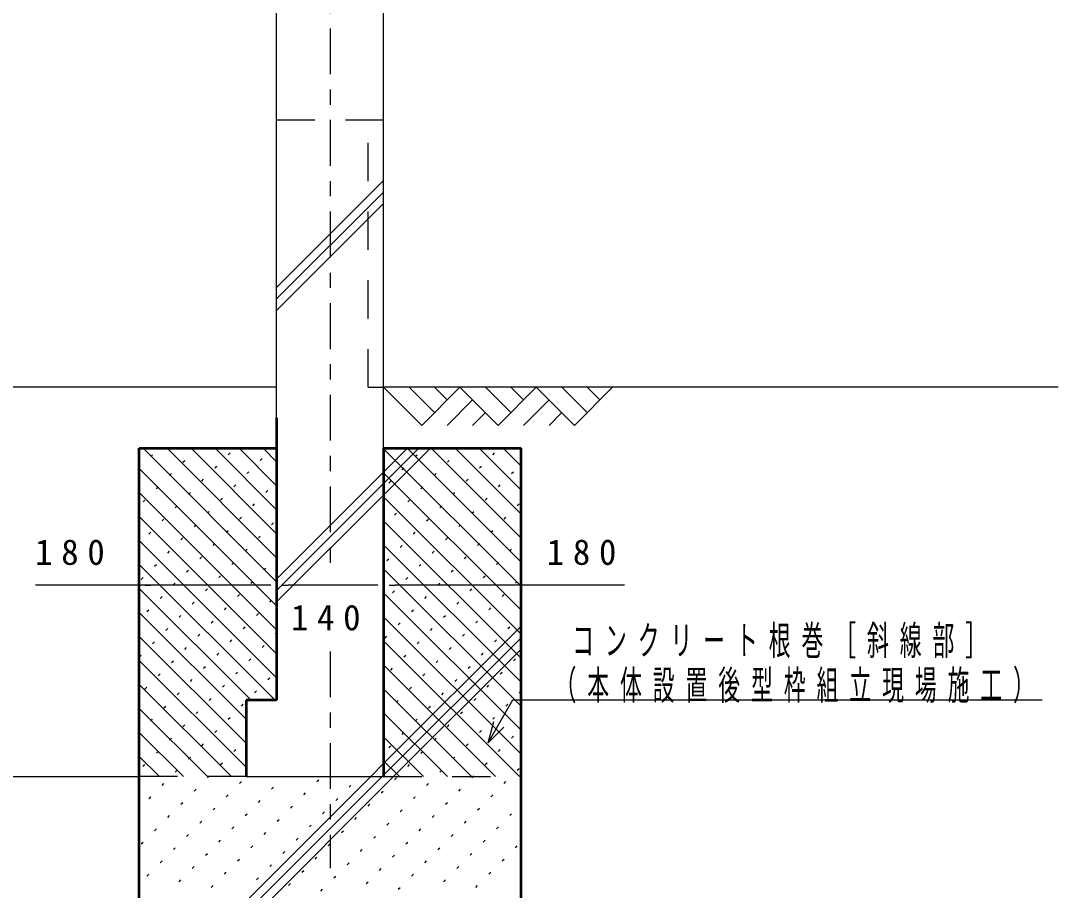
# Model space of a CAD drawing. Units: millimetres on the paper, enlarged 30 times, with parts at other scales. Extents: x -11550 to 0, y -62370 to 8010.
# Drawn here: x -4268 to -2230, y -15523 to -13815 of the extents above; entities that cross this region are included whole.
import ezdxf

# ---------------------------------------------------------------- set-up
doc = ezdxf.new("R2010")
doc.units = ezdxf.units.MM
doc.header["$LTSCALE"] = 30
doc.linetypes.add('USER1', pattern=[4.5, 2.5, -2])
doc.linetypes.add('USER2', pattern=[6, 3, -1, 1, -1])
doc.layers.add('layer1', color=4, linetype='Continuous', lineweight=25)
doc.styles.add('ＭＳ ゴシック', font='')
doc.styles.get('ＭＳ ゴシック').set_extended_font_data('MS Gothic')

msp = doc.modelspace()

# ---------------------------------------------------------------- linework, layer by layer
at = {"layer": 'layer1', "linetype": 'USER2'}
for p, q in [((-3660, -10410), (-3660, -14887.95)), ((-3660, -15054.29), (-3660, -15480.28))]:
    msp.add_line(p, q, dxfattribs=at)
at = {"layer": 'layer1', "color": 20}
for p, q in [((-3765, -15150), (-3765, -10710)), ((-3555, -15300), (-3555, -10710)), ((-3765, -14535), (-5925, -14535)), ((-2229.68, -14535), (-3555, -14535)), ((-3765, -15150), (-3825, -15150)), ((-3825, -15150), (-3825, -15300)), ((-3825, -15300), (-3555, -15300))]:
    msp.add_line(p, q, dxfattribs=at)
at = {"layer": 'layer1', "color": 2, "linetype": 'USER1'}
for p, q in [((-3765, -14010), (-3555, -14010)), ((-3585, -14535), (-3585, -14010)), ((-3585, -14535), (-3555, -14535))]:
    msp.add_line(p, q, dxfattribs=at)
at = {"layer": 'layer1'}
for p, q in [((-3765, -14339.18), (-3555, -14129.18)), ((-3765, -14361.68), (-3555, -14151.68)), ((-3765, -14384.18), (-3555, -14174.18)), ((-3555, -14535), (-3480, -14610)), ((-3505, -14535), (-3455, -14585)), ((-3480, -14610), (-3405, -14535)), ((-3455, -14535), (-3430, -14560)), ((-3405, -14535), (-3330, -14610)), ((-3355, -14535), (-3305, -14585)), ((-3330, -14610), (-3255, -14535)), ((-3305, -14535), (-3280, -14560)), ((-3255, -14535), (-3180, -14610)), ((-3155, -14585), (-3205, -14535)), ((-3180, -14610), (-3105, -14535)), ((-3130, -14560), (-3155, -14535)), ((-3380, -14560), (-3430, -14610)), ((-3280, -14610), (-3230, -14560)), ((-3355, -14585), (-3380, -14610)), ((-3230, -14610), (-3205, -14585)), ((-4027.51, -14655), (-3765, -14917.51)), ((-3980.36, -14655), (-3765, -14870.36)), ((-3933.22, -14655), (-3765, -14823.22)), ((-3886.07, -14655), (-3765, -14776.07)), ((-3838.92, -14655), (-3765, -14728.92)), ((-3791.78, -14655), (-3765, -14681.78)), ((-3555, -14701.94), (-3508.06, -14655)), ((-3555, -14724.44), (-3485.56, -14655)), ((-3555, -14746.94), (-3463.06, -14655)), ((-3555, -14656.05), (-3285, -14926.05)), ((-3508.9, -14655), (-3285, -14878.9)), ((-3461.75, -14655), (-3285, -14831.75)), ((-3414.61, -14655), (-3285, -14784.61)), ((-3367.46, -14655), (-3285, -14737.46)), ((-3320.31, -14655), (-3285, -14690.31)), ((-4035, -14694.66), (-3765, -14964.66)), ((-3765, -14911.94), (-3555, -14701.94)), ((-3555, -14703.19), (-3285, -14973.19)), ((-3765, -14934.44), (-3555, -14724.44)), ((-4035, -14741.8), (-3765, -15011.8)), ((-3765, -14956.94), (-3555, -14746.94)), ((-3555, -14750.34), (-3285, -15020.34)), ((-4035, -14788.95), (-3765, -15058.95)), ((-3555, -14797.48), (-3285, -15067.48)), ((-4035, -14836.09), (-3765, -15106.09)), ((-3555, -14844.63), (-3285, -15114.63)), ((-4035, -14883.24), (-3768.24, -15150)), ((-4035, -15073.7), (-4035, -14893.7)), ((-3765, -15073.7), (-3765, -14893.7)), ((-3765, -15073.7), (-3765, -14893.7)), ((-3555, -14891.78), (-3285, -15161.78)), ((-3555, -15073.7), (-3555, -14893.7)), ((-3555, -15073.7), (-3555, -14893.7)), ((-3285, -15073.7), (-3285, -14893.7)), ((-3787.5, -14923.7), (-4238.93, -14923.7)), ((-4035, -14930.39), (-3815.39, -15150)), ((-4023.75, -14923.7), (-4012.5, -14923.7)), ((-3776.25, -14923.7), (-3787.5, -14923.7)), ((-3753.75, -14923.7), (-3742.5, -14923.7)), ((-3577.5, -14923.7), (-3742.5, -14923.7)), ((-3566.25, -14923.7), (-3577.5, -14923.7)), ((-3543.75, -14923.7), (-3532.5, -14923.7)), ((-3081.56, -14923.7), (-3532.5, -14923.7)), ((-3296.25, -14923.7), (-3307.5, -14923.7)), ((-3555, -14938.92), (-3285, -15208.92)), ((-4035, -14977.53), (-3825, -15187.53)), ((-3555, -14986.07), (-3285, -15256.07)), ((-3555, -15274.69), (-3285, -15004.69)), ((-4035, -15024.68), (-3825, -15234.68)), ((-3555, -15297.19), (-3285, -15027.19)), ((-3555, -15033.22), (-3288.22, -15300)), ((-3535.31, -15300), (-3285, -15049.69)), ((-4035, -15071.83), (-3825, -15281.83)), ((-3555, -15080.36), (-3335.36, -15300)), ((-4035, -15118.97), (-3853.97, -15300)), ((-3555, -15127.51), (-3382.51, -15300)), ((-3328.45, -15197.24), (-3300.89, -15149.51)), ((-3300.89, -15149.51), (-3165.65, -15149.51)), ((-3165.65, -15149.51), (-2261.52, -15149.51)), ((-4035, -15166.12), (-3901.12, -15300)), ((-3555, -15174.66), (-3429.66, -15300)), ((-3349.45, -15233.61), (-3338.2, -15191.61)), ((-3349.45, -15233.61), (-3328.45, -15197.24)), ((-3318.7, -15202.86), (-3349.45, -15233.61)), ((-4035, -15213.27), (-3948.27, -15300)), ((-3555, -15221.8), (-3476.8, -15300)), ((-4035, -15260.41), (-3995.41, -15300)), ((-3580.31, -15300), (-3555, -15274.69)), ((-3555, -15268.95), (-3523.95, -15300)), ((-5925, -15300), (-4035, -15300)), ((-4035, -15754.69), (-3580.31, -15300)), ((-4035, -15777.19), (-3557.81, -15300)), ((-4035, -15799.69), (-3535.31, -15300)), ((-3557.81, -15300), (-3555, -15297.19))]:
    msp.add_line(p, q, dxfattribs=at)
at = {"layer": 'layer1', "color": 5, "lineweight": 50}
for p, q in [((-3765, -14595), (-3765, -15150)), ((-4035, -16275), (-4035, -14655)), ((-4035, -14655), (-3765, -14655)), ((-3555, -14655), (-3555, -15300)), ((-3555, -14655), (-3285, -14655)), ((-3285, -16275), (-3285, -14655)), ((-3765, -15150), (-3825, -15150)), ((-3825, -15150), (-3825, -15300))]:
    msp.add_line(p, q, dxfattribs=at)
at = {"layer": 'layer1', "color": 2}
for p, q in [((-4012.48, -14671.51), (-4008.77, -14667.8)), ((-3923.38, -14656.66), (-3921.72, -14655)), ((-3860.28, -14667.8), (-3856.56, -14664.09)), ((-3555, -14659.51), (-3552.15, -14656.66)), ((-3492.76, -14671.51), (-3489.04, -14667.8)), ((-3403.66, -14656.66), (-3402, -14655)), ((-3340.55, -14667.8), (-3336.84, -14664.09)), ((-4035, -14694.03), (-4034.75, -14693.79)), ((-3949.37, -14682.65), (-3945.66, -14678.94)), ((-3886.26, -14693.79), (-3882.55, -14690.08)), ((-3797.17, -14678.94), (-3793.45, -14675.23)), ((-3518.74, -14697.5), (-3515.03, -14693.79)), ((-3429.65, -14682.65), (-3425.93, -14678.94)), ((-3366.54, -14693.79), (-3362.83, -14690.08)), ((-3975.36, -14708.64), (-3971.64, -14704.92)), ((-3823.15, -14704.92), (-3819.44, -14701.21)), ((-3455.63, -14708.64), (-3451.92, -14704.92)), ((-3303.43, -14704.92), (-3299.72, -14701.21)), ((-4001.34, -14734.62), (-3997.63, -14730.91)), ((-3912.25, -14719.77), (-3908.54, -14716.06)), ((-3849.14, -14730.91), (-3845.43, -14727.2)), ((-3544.73, -14723.49), (-3541.02, -14719.77)), ((-3481.62, -14734.62), (-3477.91, -14730.91)), ((-3392.52, -14719.77), (-3388.81, -14716.06)), ((-3329.41, -14730.91), (-3325.7, -14727.2)), ((-3938.23, -14745.76), (-3934.52, -14742.05)), ((-3875.12, -14756.9), (-3871.41, -14753.18)), ((-3786.03, -14742.05), (-3782.32, -14738.34)), ((-3418.51, -14745.76), (-3414.8, -14742.05)), ((-3355.4, -14756.9), (-3351.69, -14753.18)), ((-4027.33, -14760.61), (-4023.62, -14756.9)), ((-3964.22, -14771.75), (-3960.51, -14768.03)), ((-3812.02, -14768.03), (-3808.3, -14764.32)), ((-3507.61, -14760.61), (-3503.89, -14756.9)), ((-3444.5, -14771.75), (-3440.78, -14768.03)), ((-3292.29, -14768.03), (-3288.58, -14764.32)), ((-3990.21, -14797.73), (-3986.49, -14794.02)), ((-3901.11, -14782.88), (-3897.4, -14779.17)), ((-3838, -14794.02), (-3834.29, -14790.31)), ((-3533.59, -14786.6), (-3529.88, -14782.88)), ((-3470.48, -14797.73), (-3466.77, -14794.02)), ((-3381.39, -14782.88), (-3377.67, -14779.17)), ((-3318.28, -14794.02), (-3314.57, -14790.31)), ((-3927.1, -14808.87), (-3923.38, -14805.16)), ((-3863.99, -14820.01), (-3860.28, -14816.29)), ((-3774.89, -14805.16), (-3771.18, -14801.44)), ((-3407.37, -14808.87), (-3403.66, -14805.16)), ((-3344.26, -14820.01), (-3340.55, -14816.29)), ((-4016.19, -14823.72), (-4012.48, -14820.01)), ((-3953.08, -14834.86), (-3949.37, -14831.14)), ((-3800.88, -14831.14), (-3797.17, -14827.43)), ((-3496.47, -14823.72), (-3492.76, -14820.01)), ((-3433.36, -14834.86), (-3429.65, -14831.14)), ((-3889.97, -14845.99), (-3886.26, -14842.28)), ((-3826.86, -14857.13), (-3823.15, -14853.42)), ((-3522.45, -14849.7), (-3518.74, -14845.99)), ((-3370.25, -14845.99), (-3366.54, -14842.28)), ((-3307.14, -14857.13), (-3303.43, -14853.42)), ((-3979.07, -14860.84), (-3975.36, -14857.13)), ((-3915.96, -14871.98), (-3912.25, -14868.27)), ((-3548.44, -14875.69), (-3544.73, -14871.98)), ((-3459.35, -14860.84), (-3455.63, -14857.13)), ((-3396.24, -14871.98), (-3392.52, -14868.27)), ((-4005.06, -14886.83), (-4001.34, -14883.12)), ((-3941.95, -14897.96), (-3938.23, -14894.25)), ((-3852.85, -14883.12), (-3849.14, -14879.4)), ((-3789.74, -14894.25), (-3786.03, -14890.54)), ((-3485.33, -14886.83), (-3481.62, -14883.12)), ((-3422.22, -14897.96), (-3418.51, -14894.25)), ((-3333.13, -14883.12), (-3329.41, -14879.4)), ((-4031.04, -14912.81), (-4027.33, -14909.1)), ((-3878.84, -14909.1), (-3875.12, -14905.39)), ((-3815.73, -14920.24), (-3812.02, -14916.53)), ((-3511.32, -14912.81), (-3507.61, -14909.1)), ((-3359.11, -14909.1), (-3355.4, -14905.39)), ((-3296, -14920.24), (-3292.29, -14916.53)), ((-3967.93, -14923.95), (-3964.22, -14920.24)), ((-3904.82, -14935.09), (-3901.11, -14931.38)), ((-3537.3, -14938.8), (-3533.59, -14935.09)), ((-3448.21, -14923.95), (-3444.5, -14920.24)), ((-3385.1, -14935.09), (-3381.39, -14931.38)), ((-3993.92, -14949.94), (-3990.21, -14946.22)), ((-3930.81, -14961.07), (-3927.1, -14957.36)), ((-3841.71, -14946.22), (-3838, -14942.51)), ((-3778.6, -14957.36), (-3774.89, -14953.65)), ((-3474.19, -14949.94), (-3470.48, -14946.22)), ((-3411.09, -14961.07), (-3407.37, -14957.36)), ((-3321.99, -14946.22), (-3318.28, -14942.51)), ((-4019.9, -14975.92), (-4016.19, -14972.21)), ((-3867.7, -14972.21), (-3863.99, -14968.5)), ((-3500.18, -14975.92), (-3496.47, -14972.21)), ((-3347.98, -14972.21), (-3344.26, -14968.5)), ((-3956.8, -14987.06), (-3953.08, -14983.35)), ((-3893.69, -14998.2), (-3889.97, -14994.49)), ((-3804.59, -14983.35), (-3800.88, -14979.64)), ((-3526.17, -15001.91), (-3522.45, -14998.2)), ((-3437.07, -14987.06), (-3433.36, -14983.35)), ((-3373.96, -14998.2), (-3370.25, -14994.49)), ((-3982.78, -15013.05), (-3979.07, -15009.33)), ((-3830.58, -15009.33), (-3826.86, -15005.62)), ((-3767.47, -15020.47), (-3765, -15018)), ((-3463.06, -15013.05), (-3459.35, -15009.33)), ((-3310.85, -15009.33), (-3307.14, -15005.62)), ((-4008.77, -15039.03), (-4005.06, -15035.32)), ((-3919.67, -15024.18), (-3915.96, -15020.47)), ((-3856.56, -15035.32), (-3852.85, -15031.61)), ((-3552.15, -15027.9), (-3548.44, -15024.18)), ((-3489.04, -15039.03), (-3485.33, -15035.32)), ((-3399.95, -15024.18), (-3396.24, -15020.47)), ((-3336.84, -15035.32), (-3333.13, -15031.61)), ((-3945.66, -15050.17), (-3941.95, -15046.46)), ((-3882.55, -15061.31), (-3878.84, -15057.59)), ((-3793.45, -15046.46), (-3789.74, -15042.75)), ((-3425.93, -15050.17), (-3422.22, -15046.46)), ((-3362.83, -15061.31), (-3359.11, -15057.59)), ((-4034.75, -15065.02), (-4031.04, -15061.31)), ((-3971.64, -15076.16), (-3967.93, -15072.44)), ((-3819.44, -15072.44), (-3815.73, -15068.73)), ((-3515.03, -15065.02), (-3511.32, -15061.31)), ((-3451.92, -15076.16), (-3448.21, -15072.44)), ((-3299.72, -15072.44), (-3296, -15068.73)), ((-3997.63, -15102.14), (-3993.92, -15098.43)), ((-3908.54, -15087.29), (-3904.82, -15083.58)), ((-3845.43, -15098.43), (-3841.71, -15094.72)), ((-3541.02, -15091.01), (-3537.3, -15087.29)), ((-3477.91, -15102.14), (-3474.19, -15098.43)), ((-3388.81, -15087.29), (-3385.1, -15083.58)), ((-3325.7, -15098.43), (-3321.99, -15094.72)), ((-3934.52, -15113.28), (-3930.81, -15109.57)), ((-3871.41, -15124.42), (-3867.7, -15120.7)), ((-3782.32, -15109.57), (-3778.6, -15105.85)), ((-3414.8, -15113.28), (-3411.09, -15109.57)), ((-3351.69, -15124.42), (-3347.98, -15120.7)), ((-4023.62, -15128.13), (-4019.9, -15124.42)), ((-3960.51, -15139.27), (-3956.8, -15135.55)), ((-3808.3, -15135.55), (-3804.59, -15131.84)), ((-3503.89, -15128.13), (-3500.18, -15124.42)), ((-3440.78, -15139.27), (-3437.07, -15135.55)), ((-3288.58, -15135.55), (-3285, -15131.97)), ((-3986.49, -15165.25), (-3982.78, -15161.54)), ((-3897.4, -15150.4), (-3893.69, -15146.69)), ((-3834.29, -15161.54), (-3830.58, -15157.83)), ((-3529.88, -15154.11), (-3526.17, -15150.4)), ((-3466.77, -15165.25), (-3463.06, -15161.54)), ((-3377.67, -15150.4), (-3373.96, -15146.69)), ((-3314.57, -15161.54), (-3310.85, -15157.83)), ((-3923.38, -15176.39), (-3919.67, -15172.68)), ((-3555, -15179.23), (-3552.15, -15176.39)), ((-3403.66, -15176.39), (-3399.95, -15172.68)), ((-4012.48, -15191.24), (-4008.77, -15187.53)), ((-3949.37, -15202.37), (-3945.66, -15198.66)), ((-3860.28, -15187.53), (-3856.56, -15183.81)), ((-3492.76, -15191.24), (-3489.04, -15187.53)), ((-3429.65, -15202.37), (-3425.93, -15198.66)), ((-3340.55, -15187.53), (-3336.84, -15183.81)), ((-4035, -15213.76), (-4034.75, -15213.51)), ((-3886.26, -15213.51), (-3882.55, -15209.8)), ((-3518.74, -15217.22), (-3515.03, -15213.51)), ((-3366.54, -15213.51), (-3362.83, -15209.8)), ((-3303.43, -15224.65), (-3299.72, -15220.94)), ((-3975.36, -15228.36), (-3971.64, -15224.65)), ((-3912.25, -15239.5), (-3908.54, -15235.79)), ((-3544.73, -15243.21), (-3541.02, -15239.5)), ((-3455.63, -15228.36), (-3451.92, -15224.65)), ((-3392.52, -15239.5), (-3388.81, -15235.79)), ((-4001.34, -15254.35), (-3997.63, -15250.63)), ((-3938.23, -15265.48), (-3934.52, -15261.77)), ((-3849.14, -15250.63), (-3845.43, -15246.92)), ((-3481.62, -15254.35), (-3477.91, -15250.63)), ((-3418.51, -15265.48), (-3414.8, -15261.77)), ((-3329.41, -15250.63), (-3325.7, -15246.92)), ((-4027.33, -15280.33), (-4023.62, -15276.62)), ((-3875.12, -15276.62), (-3871.41, -15272.91)), ((-3507.61, -15280.33), (-3503.89, -15276.62)), ((-3355.4, -15276.62), (-3351.69, -15272.91)), ((-3292.29, -15287.76), (-3288.58, -15284.05)), ((-3964.22, -15291.47), (-3960.51, -15287.76)), ((-3901.11, -15302.61), (-3898.5, -15300)), ((-3898.5, -15300), (-3897.4, -15298.89)), ((-3533.59, -15306.32), (-3529.88, -15302.61)), ((-3444.5, -15291.47), (-3440.78, -15287.76)), ((-3381.39, -15302.61), (-3378.78, -15300)), ((-3378.78, -15300), (-3377.67, -15298.89)), ((-3990.21, -15317.46), (-3986.49, -15313.74)), ((-3927.1, -15328.59), (-3923.38, -15324.88)), ((-3838, -15313.74), (-3834.29, -15310.03)), ((-3774.89, -15324.88), (-3771.18, -15321.17)), ((-3685.8, -15310.03), (-3682.08, -15306.32)), ((-3622.69, -15321.17), (-3618.97, -15317.46)), ((-3470.48, -15317.46), (-3466.77, -15313.74)), ((-3407.37, -15328.59), (-3403.66, -15324.88)), ((-3318.28, -15313.74), (-3314.57, -15310.03)), ((-4016.19, -15343.44), (-4012.48, -15339.73)), ((-3863.99, -15339.73), (-3860.28, -15336.02)), ((-3711.78, -15336.02), (-3708.07, -15332.31)), ((-3648.67, -15347.15), (-3644.96, -15343.44)), ((-3559.58, -15332.31), (-3555.87, -15328.59)), ((-3496.47, -15343.44), (-3492.76, -15339.73)), ((-3344.26, -15339.73), (-3340.55, -15336.02)), ((-3953.08, -15354.58), (-3949.37, -15350.87)), ((-3889.97, -15365.72), (-3886.26, -15362)), ((-3800.88, -15350.87), (-3797.17, -15347.15)), ((-3737.77, -15362), (-3734.06, -15358.29)), ((-3585.56, -15358.29), (-3581.85, -15354.58)), ((-3522.45, -15369.43), (-3518.74, -15365.72)), ((-3433.36, -15354.58), (-3429.65, -15350.87)), ((-3370.25, -15365.72), (-3366.54, -15362)), ((-3979.07, -15380.57), (-3975.36, -15376.85)), ((-3826.86, -15376.85), (-3823.15, -15373.14)), ((-3763.76, -15387.99), (-3760.04, -15384.28)), ((-3674.66, -15373.14), (-3670.95, -15369.43)), ((-3611.55, -15384.28), (-3607.84, -15380.57)), ((-3459.35, -15380.57), (-3455.63, -15376.85)), ((-3307.14, -15376.85), (-3303.43, -15373.14)), ((-4005.06, -15406.55), (-4001.34, -15402.84)), ((-3915.96, -15391.7), (-3912.25, -15387.99)), ((-3852.85, -15402.84), (-3849.14, -15399.13)), ((-3700.65, -15399.13), (-3696.93, -15395.41)), ((-3637.54, -15410.26), (-3633.82, -15406.55)), ((-3548.44, -15395.41), (-3544.73, -15391.7)), ((-3485.33, -15406.55), (-3481.62, -15402.84)), ((-3396.24, -15391.7), (-3392.52, -15387.99)), ((-3333.13, -15402.84), (-3329.41, -15399.13)), ((-3941.95, -15417.69), (-3938.23, -15413.98)), ((-3878.84, -15428.83), (-3875.12, -15425.11)), ((-3789.74, -15413.98), (-3786.03, -15410.26)), ((-3726.63, -15425.11), (-3722.92, -15421.4)), ((-3574.43, -15421.4), (-3570.71, -15417.69)), ((-3422.22, -15417.69), (-3418.51, -15413.98)), ((-3359.11, -15428.83), (-3355.4, -15425.11)), ((-4031.04, -15432.54), (-4027.33, -15428.83)), ((-3967.93, -15443.67), (-3964.22, -15439.96)), ((-3815.73, -15439.96), (-3812.02, -15436.25)), ((-3752.62, -15451.1), (-3748.91, -15447.39)), ((-3663.52, -15436.25), (-3659.81, -15432.54)), ((-3600.41, -15447.39), (-3596.7, -15443.67)), ((-3511.32, -15432.54), (-3507.61, -15428.83)), ((-3448.21, -15443.67), (-3444.5, -15439.96)), ((-3296, -15439.96), (-3292.29, -15436.25)), ((-3993.92, -15469.66), (-3990.21, -15465.95)), ((-3904.82, -15454.81), (-3901.11, -15451.1)), ((-3841.71, -15465.95), (-3838, -15462.24)), ((-3689.51, -15462.24), (-3685.8, -15458.52)), ((-3537.3, -15458.52), (-3533.59, -15454.81)), ((-3474.19, -15469.66), (-3470.48, -15465.95)), ((-3385.1, -15454.81), (-3381.39, -15451.1)), ((-3321.99, -15465.95), (-3318.28, -15462.24)), ((-3930.81, -15480.8), (-3927.1, -15477.09)), ((-3867.7, -15491.93), (-3863.99, -15488.22)), ((-3778.6, -15477.09), (-3774.89, -15473.37)), ((-3715.5, -15488.22), (-3711.78, -15484.51)), ((-3626.4, -15473.37), (-3622.69, -15469.66)), ((-3563.29, -15484.51), (-3559.58, -15480.8)), ((-3411.09, -15480.8), (-3407.37, -15477.09)), ((-3347.98, -15491.93), (-3344.26, -15488.22)), ((-4019.9, -15495.65), (-4016.19, -15491.93)), ((-3956.8, -15506.78), (-3953.08, -15503.07)), ((-3804.59, -15503.07), (-3800.88, -15499.36)), ((-3652.39, -15499.36), (-3648.67, -15495.65)), ((-3589.28, -15510.5), (-3585.56, -15506.78)), ((-3500.18, -15495.65), (-3496.47, -15491.93)), ((-3437.07, -15506.78), (-3433.36, -15503.07)), ((-3893.69, -15517.92), (-3889.97, -15514.21)), ((-3741.48, -15514.21), (-3737.77, -15510.5)), ((-3678.37, -15525.35), (-3674.66, -15521.63)), ((-3526.17, -15521.63), (-3522.45, -15517.92)), ((-3373.96, -15517.92), (-3370.25, -15514.21))]:
    msp.add_line(p, q, dxfattribs=at)
at = {"layer": 'layer1', "color": 5, "linetype": 'USER1'}
for p, q in [((-3825, -15300), (-4035, -15300)), ((-3555, -15300), (-3285, -15300))]:
    msp.add_line(p, q, dxfattribs=at)

# ---------------------------------------------------------------- texts
at = {"layer": 'layer1', "color": 3, "char_height": 50.26, "attachment_point": 5, "style": 'ＭＳ ゴシック'}
for s, insert in [('\\T1.5;180', (-4162.5, -14859.42)), ('\\T1.5;180', (-3157.5, -14859.42)), ('\\T1.5;140', (-3660, -14987.97))]:
    msp.add_mtext(s, dxfattribs=dict(at, insert=insert))
at = {"layer": 'layer1', "color": 2, "char_height": 57.18, "attachment_point": 7, "style": 'ＭＳ ゴシック'}
for s, insert in [('\\T1.5;\\W0.55;コンクリート根巻［斜線部］', (-3184.5, -15067.69)), ('\\T1.5;\\W0.55;（本体設置後型枠組立現場施工）', (-3219.18, -15156.31))]:
    msp.add_mtext(s, dxfattribs=dict(at, insert=insert))

doc.saveas('drawing.dxf')
